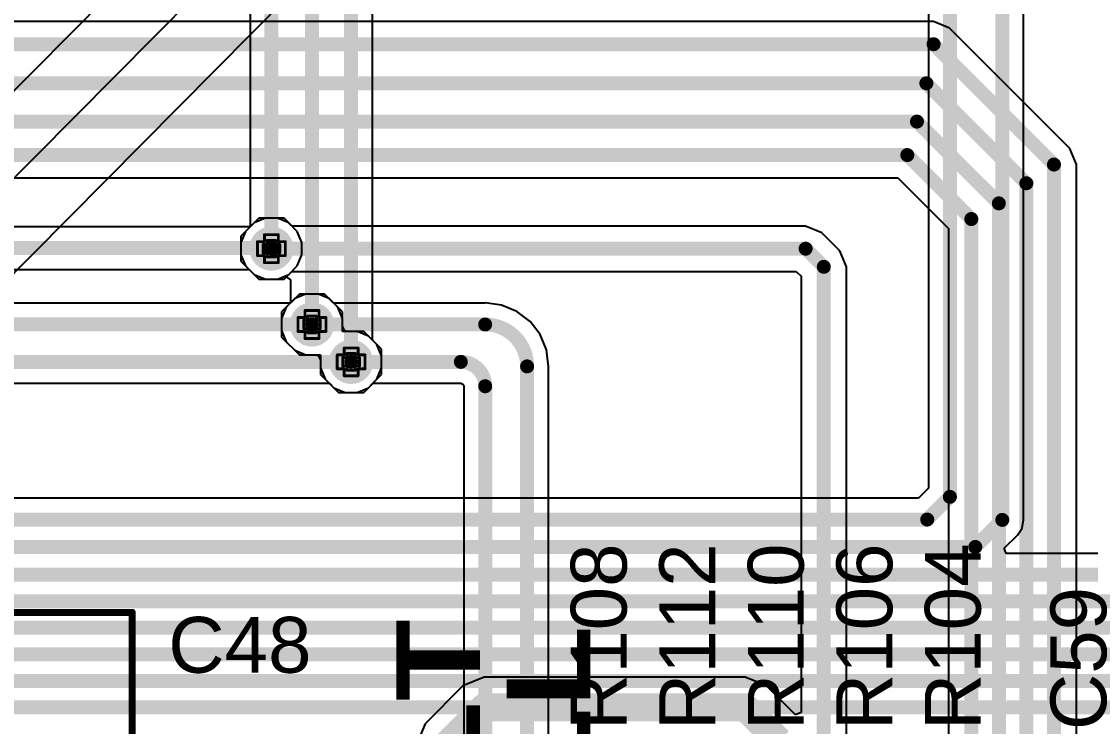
# Model space of a CAD drawing. Header units: inches. Extents: x -4 to 5258, y -4 to 5281.
# Drawn here: x 78.42 to 97.85, y 40.54 to 53.36 of the extents above; entities that cross this region are included whole.
import ezdxf

# ---------------------------------------------------------------- set-up
doc = ezdxf.new("R2010")
doc.units = ezdxf.units.IN
for name, color, linetype in [('Bottom Layer', 5, 'Continuous'), ('Bottom Solder', 6, 'Continuous'), ('Drill Drawing', 1, 'Continuous'), ('Layer 1', 16, 'Continuous'), ('Layer 2', 76, 'Continuous'), ('Top Layer', 1, 'Continuous'), ('Top Overlay', 2, 'Continuous'), ('Top Paste', 8, 'Continuous'), ('Top Solder', 216, 'Continuous'), ('Via Holes', 16, 'Continuous')]:
    doc.layers.add(name, color=color, linetype=linetype)
doc.styles.add('Arial', font='', dxfattribs={"height": 0.2})
doc.styles.add('Arial Black_Bold', font='', dxfattribs={"height": 0.2})
doc.styles.get('Arial').set_extended_font_data('Arial')
doc.styles.get('Arial Black_Bold').set_extended_font_data('Arial Black', bold=True)

# ---------------------------------------------------------------- blocks, each defined once
blk = doc.blocks.new('13_WQFN_HR__3_2__31')
at = {"layer": 'Top Solder'}
for p in [(-0.547, -0.923), (0.575, 1.81), (1.178, -0.923)]:
    blk.add_line(p, (5220.676, 5271.621), dxfattribs=at)
blk = doc.blocks.new('SVZ1VM101E09E00RAXXX_263')
at = {"layer": 'Top Layer'}
for points in [[(-4.42, 0.6), (-0.92, 0.6), (-0.92, -0.6), (-4.42, -0.6)], [(0.92, 0.6), (4.42, 0.6), (4.42, -0.6), (0.92, -0.6)]]:
    blk.add_hatch(color=1, dxfattribs=at).paths.add_polyline_path(points)
at = {"layer": 'Top Paste'}
for points in [[(-4.42, 0.6), (-0.92, 0.6), (-0.92, -0.6), (-4.42, -0.6)], [(0.92, 0.6), (4.42, 0.6), (4.42, -0.6), (0.92, -0.6)]]:
    blk.add_hatch(color=8, dxfattribs=at).paths.add_polyline_path(points)
at = {"layer": 'Top Solder'}
for points in [[(-4.471, 0.651), (-0.869, 0.651), (-0.869, -0.651), (-4.471, -0.651)], [(0.869, 0.651), (4.471, 0.651), (4.471, -0.651), (0.869, -0.651)]]:
    blk.add_hatch(color=216, dxfattribs=at).paths.add_polyline_path(points)
at = {"layer": 'Top Overlay'}
for points in [[(-3.302, 2.032, 0.127, 0.127, 0), (-2.032, 3.302, 0.127, 0.127, 0)], [(-2.032, 3.302, 0.127, 0.127, 0), (-1.905, 3.302, 0.127, 0.127, 0)], [(-1.905, 3.302, 0.127, 0.127, 0), (3.302, 3.302, 0.127, 0.127, 0)], [(3.302, 0.831, 0.127, 0.127, 0), (3.302, 3.302, 0.127, 0.127, 0)], [(-3.302, 0.831, 0.127, 0.127, 0), (-3.302, 2.032, 0.127, 0.127, 0)], [(-3.302, -2.032, 0.127, 0.127, 0), (-3.302, -0.831, 0.127, 0.127, 0)], [(3.302, -3.302, 0.127, 0.127, 0), (3.302, -0.831, 0.127, 0.127, 0)], [(-3.302, -2.032, 0.127, 0.127, 0), (-2.032, -3.302, 0.127, 0.127, 0)], [(-2.032, -3.302, 0.127, 0.127, 0), (3.302, -3.302, 0.127, 0.127, 0)]]:
    blk.add_lwpolyline(points, format="xyseb", dxfattribs=at)
for points in [[(-2.064, 3.302, 0.0635, 0.0635, 1), (-2, 3.302, 0.0635, 0.0635, 1)], [(-2.064, 3.302, 0.0635, 0.0635, 1), (-2, 3.302, 0.0635, 0.0635, 1)], [(-1.937, 3.302, 0.0635, 0.0635, 1), (-1.873, 3.302, 0.0635, 0.0635, 1)], [(-1.937, 3.302, 0.0635, 0.0635, 1), (-1.873, 3.302, 0.0635, 0.0635, 1)], [(3.27, 3.302, 0.0635, 0.0635, 1), (3.334, 3.302, 0.0635, 0.0635, 1)], [(3.27, 3.302, 0.0635, 0.0635, 1), (3.334, 3.302, 0.0635, 0.0635, 1)], [(-3.334, 2.032, 0.0635, 0.0635, 1), (-3.27, 2.032, 0.0635, 0.0635, 1)], [(-3.334, 2.032, 0.0635, 0.0635, 1), (-3.27, 2.032, 0.0635, 0.0635, 1)], [(-3.334, 0.831, 0.0635, 0.0635, 1), (-3.27, 0.831, 0.0635, 0.0635, 1)], [(3.27, 0.831, 0.0635, 0.0635, 1), (3.334, 0.831, 0.0635, 0.0635, 1)], [(-3.334, -0.831, 0.0635, 0.0635, 1), (-3.27, -0.831, 0.0635, 0.0635, 1)], [(3.27, -0.831, 0.0635, 0.0635, 1), (3.334, -0.831, 0.0635, 0.0635, 1)], [(-3.334, -2.032, 0.0635, 0.0635, 1), (-3.27, -2.032, 0.0635, 0.0635, 1)], [(-3.334, -2.032, 0.0635, 0.0635, 1), (-3.27, -2.032, 0.0635, 0.0635, 1)], [(-2.064, -3.302, 0.0635, 0.0635, 1), (-2, -3.302, 0.0635, 0.0635, 1)], [(-2.064, -3.302, 0.0635, 0.0635, 1), (-2, -3.302, 0.0635, 0.0635, 1)], [(3.27, -3.302, 0.0635, 0.0635, 1), (3.334, -3.302, 0.0635, 0.0635, 1)], [(3.27, -3.302, 0.0635, 0.0635, 1), (3.334, -3.302, 0.0635, 0.0635, 1)]]:
    blk.add_lwpolyline(points, format="xyseb", close=True, dxfattribs=at)
at = {"layer": 'Top Overlay', "style": 'Arial'}
blk.add_text('+', height=0.635, dxfattribs=at).set_placement((-4.05, 0.699))

msp = doc.modelspace()

# ---------------------------------------------------------------- hatches: boundary and pattern name
at = {"layer": 'Bottom Layer'}
h = msp.add_hatch(color=5, dxfattribs=at)
edge = h.paths.add_edge_path()
edge.add_arc((82.966, 49.228), 0.3, 0, 360)
h = msp.add_hatch(color=5, dxfattribs=at)
edge = h.paths.add_edge_path()
edge.add_arc((83.703, 47.849), 0.3, 0, 360)
h = msp.add_hatch(color=5, dxfattribs=at)
edge = h.paths.add_edge_path()
edge.add_arc((84.414, 47.169), 0.3, 0, 360)
at = {"layer": 'Bottom Solder'}
h = msp.add_hatch(color=6, dxfattribs=at)
edge = h.paths.add_edge_path()
edge.add_arc((82.966, 49.228), 0.402, 0, 360)
h = msp.add_hatch(color=6, dxfattribs=at)
edge = h.paths.add_edge_path()
edge.add_arc((83.703, 47.849), 0.402, 0, 360)
h = msp.add_hatch(color=6, dxfattribs=at)
edge = h.paths.add_edge_path()
edge.add_arc((84.414, 47.169), 0.402, 0, 360)
at = {"layer": 'Layer 1'}
h = msp.add_hatch(color=16, dxfattribs=at)
edge = h.paths.add_edge_path()
edge.add_arc((82.966, 49.228), 0.3, 0, 360)
h = msp.add_hatch(color=16, dxfattribs=at)
edge = h.paths.add_edge_path()
edge.add_arc((83.703, 47.849), 0.3, 0, 360)
h = msp.add_hatch(color=16, dxfattribs=at)
edge = h.paths.add_edge_path()
edge.add_arc((84.414, 47.169), 0.3, 0, 360)
at = {"layer": 'Layer 2'}
h = msp.add_hatch(color=76, dxfattribs=at)
edge = h.paths.add_edge_path()
edge.add_arc((82.966, 49.228), 0.3, 0, 360)
h = msp.add_hatch(color=76, dxfattribs=at)
edge = h.paths.add_edge_path()
edge.add_arc((83.703, 47.849), 0.3, 0, 360)
h = msp.add_hatch(color=76, dxfattribs=at)
edge = h.paths.add_edge_path()
edge.add_arc((84.414, 47.169), 0.3, 0, 360)
at = {"layer": 'Top Layer'}
h = msp.add_hatch(color=1, dxfattribs=at)
edge = h.paths.add_edge_path()
edge.add_arc((82.966, 49.228), 0.3, 0, 360)
h = msp.add_hatch(color=1, dxfattribs=at)
edge = h.paths.add_edge_path()
edge.add_arc((83.703, 47.849), 0.3, 0, 360)
h = msp.add_hatch(color=1, dxfattribs=at)
edge = h.paths.add_edge_path()
edge.add_arc((84.414, 47.169), 0.3, 0, 360)
at = {"layer": 'Top Solder'}
h = msp.add_hatch(color=216, dxfattribs=at)
edge = h.paths.add_edge_path()
edge.add_arc((82.966, 49.228), 0.402, 0, 360)
h = msp.add_hatch(color=216, dxfattribs=at)
edge = h.paths.add_edge_path()
edge.add_arc((83.703, 47.849), 0.402, 0, 360)
h = msp.add_hatch(color=216, dxfattribs=at)
edge = h.paths.add_edge_path()
edge.add_arc((84.414, 47.169), 0.402, 0, 360)
at = {"layer": 'Via Holes'}
h = msp.add_hatch(color=7, dxfattribs=at)
edge = h.paths.add_edge_path()
edge.add_arc((82.966, 49.228), 0.15, 0, 360)
h = msp.add_hatch(color=7, dxfattribs=at)
edge = h.paths.add_edge_path()
edge.add_arc((83.703, 47.849), 0.15, 0, 360)
h = msp.add_hatch(color=7, dxfattribs=at)
edge = h.paths.add_edge_path()
edge.add_arc((84.414, 47.169), 0.15, 0, 360)

# ---------------------------------------------------------------- linework, layer by layer
at = {"layer": 'Bottom Layer'}
for p, q in [((82.856, 49.782), (82.652, 49.697)), ((83.076, 49.782), (82.856, 49.782)), ((83.28, 49.697), (83.076, 49.782)), ((82.652, 49.697), (82.496, 49.541)), ((83.435, 49.541), (83.28, 49.697)), ((82.496, 49.541), (82.412, 49.338)), ((83.52, 49.338), (83.435, 49.541)), ((82.412, 49.338), (82.412, 49.117)), ((83.52, 49.117), (83.52, 49.338)), ((82.412, 49.117), (82.496, 48.914)), ((83.435, 48.914), (83.52, 49.117)), ((82.496, 48.914), (82.652, 48.758)), ((83.28, 48.758), (83.435, 48.914)), ((82.652, 48.758), (82.856, 48.674)), ((82.856, 48.674), (83.076, 48.674)), ((83.076, 48.674), (83.28, 48.758)), ((83.593, 48.403), (83.389, 48.319)), ((83.813, 48.403), (83.593, 48.403)), ((84.017, 48.319), (83.813, 48.403)), ((83.389, 48.319), (83.233, 48.163)), ((84.173, 48.163), (84.017, 48.319)), ((83.233, 48.163), (83.149, 47.959)), ((84.257, 47.959), (84.173, 48.163)), ((83.149, 47.959), (83.149, 47.739)), ((84.257, 47.814), (84.257, 47.959)), ((84.3, 47.732), (84.257, 47.814)), ((83.149, 47.739), (83.233, 47.535)), ((84.351, 47.723), (84.3, 47.732)), ((84.525, 47.723), (84.351, 47.723)), ((84.728, 47.639), (84.525, 47.723)), ((84.884, 47.483), (84.728, 47.639)), ((83.233, 47.535), (83.389, 47.38)), ((84.968, 47.28), (84.884, 47.483)), ((83.389, 47.38), (83.593, 47.295)), ((83.593, 47.295), (83.766, 47.295)), ((83.766, 47.295), (83.818, 47.287)), ((83.818, 47.287), (83.86, 47.205)), ((84.968, 47.059), (84.968, 47.28)), ((83.86, 47.205), (83.86, 47.059)), ((83.86, 47.059), (83.945, 46.856)), ((84.884, 46.856), (84.968, 47.059)), ((83.945, 46.856), (84.101, 46.7)), ((84.728, 46.7), (84.884, 46.856)), ((84.101, 46.7), (84.304, 46.615)), ((84.525, 46.615), (84.728, 46.7)), ((84.304, 46.615), (84.525, 46.615))]:
    msp.add_line(p, q, dxfattribs=at)
at = {"layer": 'Drill Drawing'}
for points in [[(82.712, 49.101, 0.0508, 0.0508, 0), (82.712, 49.355, 0.0508, 0.0508, 0)], [(82.712, 49.355, 0.0508, 0.0508, 0), (82.839, 49.355, 0.0508, 0.0508, 0)], [(82.839, 49.355, 0.0508, 0.0508, 0), (82.839, 49.482, 0.0508, 0.0508, 0)], [(82.839, 49.482, 0.0508, 0.0508, 0), (83.093, 49.482, 0.0508, 0.0508, 0)], [(82.89, 49.304, 0.0508, 0.0508, 0), (82.89, 49.38, 0.0508, 0.0508, 0)], [(82.89, 49.38, 0.0508, 0.0508, 0), (83.042, 49.38, 0.0508, 0.0508, 0)], [(83.042, 49.304, 0.0508, 0.0508, 0), (83.042, 49.38, 0.0508, 0.0508, 0)], [(83.093, 49.355, 0.0508, 0.0508, 0), (83.093, 49.482, 0.0508, 0.0508, 0)], [(83.093, 49.355, 0.0508, 0.0508, 0), (83.22, 49.355, 0.0508, 0.0508, 0)], [(83.22, 49.101, 0.0508, 0.0508, 0), (83.22, 49.355, 0.0508, 0.0508, 0)], [(82.813, 49.151, 0.0508, 0.0508, 0), (82.813, 49.304, 0.0508, 0.0508, 0)], [(82.813, 49.304, 0.0508, 0.0508, 0), (82.89, 49.304, 0.0508, 0.0508, 0)], [(82.813, 49.151, 0.0508, 0.0508, 0), (82.89, 49.151, 0.0508, 0.0508, 0)], [(82.89, 49.075, 0.0508, 0.0508, 0), (82.89, 49.151, 0.0508, 0.0508, 0)], [(83.042, 49.304, 0.0508, 0.0508, 0), (83.118, 49.304, 0.0508, 0.0508, 0)], [(83.042, 49.151, 0.0508, 0.0508, 0), (83.118, 49.151, 0.0508, 0.0508, 0)], [(83.042, 49.075, 0.0508, 0.0508, 0), (83.042, 49.151, 0.0508, 0.0508, 0)], [(83.118, 49.151, 0.0508, 0.0508, 0), (83.118, 49.304, 0.0508, 0.0508, 0)], [(82.712, 49.101, 0.0508, 0.0508, 0), (82.839, 49.101, 0.0508, 0.0508, 0)], [(82.839, 48.974, 0.0508, 0.0508, 0), (82.839, 49.101, 0.0508, 0.0508, 0)], [(82.839, 48.974, 0.0508, 0.0508, 0), (83.093, 48.974, 0.0508, 0.0508, 0)], [(82.89, 49.075, 0.0508, 0.0508, 0), (83.042, 49.075, 0.0508, 0.0508, 0)], [(83.093, 49.101, 0.0508, 0.0508, 0), (83.22, 49.101, 0.0508, 0.0508, 0)], [(83.093, 48.974, 0.0508, 0.0508, 0), (83.093, 49.101, 0.0508, 0.0508, 0)], [(83.449, 47.722, 0.0508, 0.0508, 0), (83.449, 47.976, 0.0508, 0.0508, 0)], [(83.449, 47.976, 0.0508, 0.0508, 0), (83.576, 47.976, 0.0508, 0.0508, 0)], [(83.576, 47.976, 0.0508, 0.0508, 0), (83.576, 48.103, 0.0508, 0.0508, 0)], [(83.576, 48.103, 0.0508, 0.0508, 0), (83.83, 48.103, 0.0508, 0.0508, 0)], [(83.627, 47.925, 0.0508, 0.0508, 0), (83.627, 48.002, 0.0508, 0.0508, 0)], [(83.627, 48.002, 0.0508, 0.0508, 0), (83.779, 48.002, 0.0508, 0.0508, 0)], [(83.779, 47.925, 0.0508, 0.0508, 0), (83.779, 48.002, 0.0508, 0.0508, 0)], [(83.83, 47.976, 0.0508, 0.0508, 0), (83.83, 48.103, 0.0508, 0.0508, 0)], [(83.83, 47.976, 0.0508, 0.0508, 0), (83.957, 47.976, 0.0508, 0.0508, 0)], [(83.957, 47.722, 0.0508, 0.0508, 0), (83.957, 47.976, 0.0508, 0.0508, 0)], [(83.551, 47.773, 0.0508, 0.0508, 0), (83.551, 47.925, 0.0508, 0.0508, 0)], [(83.551, 47.925, 0.0508, 0.0508, 0), (83.627, 47.925, 0.0508, 0.0508, 0)], [(83.779, 47.925, 0.0508, 0.0508, 0), (83.856, 47.925, 0.0508, 0.0508, 0)], [(83.856, 47.773, 0.0508, 0.0508, 0), (83.856, 47.925, 0.0508, 0.0508, 0)], [(83.449, 47.722, 0.0508, 0.0508, 0), (83.576, 47.722, 0.0508, 0.0508, 0)], [(83.551, 47.773, 0.0508, 0.0508, 0), (83.627, 47.773, 0.0508, 0.0508, 0)], [(83.576, 47.595, 0.0508, 0.0508, 0), (83.576, 47.722, 0.0508, 0.0508, 0)], [(83.576, 47.595, 0.0508, 0.0508, 0), (83.83, 47.595, 0.0508, 0.0508, 0)], [(83.627, 47.697, 0.0508, 0.0508, 0), (83.627, 47.773, 0.0508, 0.0508, 0)], [(83.627, 47.697, 0.0508, 0.0508, 0), (83.779, 47.697, 0.0508, 0.0508, 0)], [(83.779, 47.773, 0.0508, 0.0508, 0), (83.856, 47.773, 0.0508, 0.0508, 0)], [(83.779, 47.697, 0.0508, 0.0508, 0), (83.779, 47.773, 0.0508, 0.0508, 0)], [(83.83, 47.722, 0.0508, 0.0508, 0), (83.957, 47.722, 0.0508, 0.0508, 0)], [(83.83, 47.595, 0.0508, 0.0508, 0), (83.83, 47.722, 0.0508, 0.0508, 0)], [(84.287, 47.296, 0.0508, 0.0508, 0), (84.287, 47.423, 0.0508, 0.0508, 0)], [(84.287, 47.423, 0.0508, 0.0508, 0), (84.541, 47.423, 0.0508, 0.0508, 0)], [(84.541, 47.296, 0.0508, 0.0508, 0), (84.541, 47.423, 0.0508, 0.0508, 0)], [(84.16, 47.042, 0.0508, 0.0508, 0), (84.16, 47.296, 0.0508, 0.0508, 0)], [(84.16, 47.296, 0.0508, 0.0508, 0), (84.287, 47.296, 0.0508, 0.0508, 0)], [(84.262, 47.093, 0.0508, 0.0508, 0), (84.262, 47.246, 0.0508, 0.0508, 0)], [(84.262, 47.246, 0.0508, 0.0508, 0), (84.338, 47.246, 0.0508, 0.0508, 0)], [(84.338, 47.246, 0.0508, 0.0508, 0), (84.338, 47.322, 0.0508, 0.0508, 0)], [(84.338, 47.322, 0.0508, 0.0508, 0), (84.491, 47.322, 0.0508, 0.0508, 0)], [(84.491, 47.246, 0.0508, 0.0508, 0), (84.491, 47.322, 0.0508, 0.0508, 0)], [(84.491, 47.246, 0.0508, 0.0508, 0), (84.567, 47.246, 0.0508, 0.0508, 0)], [(84.541, 47.296, 0.0508, 0.0508, 0), (84.668, 47.296, 0.0508, 0.0508, 0)], [(84.567, 47.093, 0.0508, 0.0508, 0), (84.567, 47.246, 0.0508, 0.0508, 0)], [(84.668, 47.042, 0.0508, 0.0508, 0), (84.668, 47.296, 0.0508, 0.0508, 0)], [(84.16, 47.042, 0.0508, 0.0508, 0), (84.287, 47.042, 0.0508, 0.0508, 0)], [(84.262, 47.093, 0.0508, 0.0508, 0), (84.338, 47.093, 0.0508, 0.0508, 0)], [(84.287, 46.915, 0.0508, 0.0508, 0), (84.287, 47.042, 0.0508, 0.0508, 0)], [(84.338, 47.017, 0.0508, 0.0508, 0), (84.338, 47.093, 0.0508, 0.0508, 0)], [(84.338, 47.017, 0.0508, 0.0508, 0), (84.491, 47.017, 0.0508, 0.0508, 0)], [(84.491, 47.093, 0.0508, 0.0508, 0), (84.567, 47.093, 0.0508, 0.0508, 0)], [(84.491, 47.017, 0.0508, 0.0508, 0), (84.491, 47.093, 0.0508, 0.0508, 0)], [(84.541, 47.042, 0.0508, 0.0508, 0), (84.668, 47.042, 0.0508, 0.0508, 0)], [(84.541, 46.915, 0.0508, 0.0508, 0), (84.541, 47.042, 0.0508, 0.0508, 0)], [(84.287, 46.915, 0.0508, 0.0508, 0), (84.541, 46.915, 0.0508, 0.0508, 0)]]:
    msp.add_lwpolyline(points, format="xyseb", dxfattribs=at)
for points in [[(82.699, 49.355, 0.0254, 0.0254, 1), (82.724, 49.355, 0.0254, 0.0254, 1)], [(82.699, 49.355, 0.0254, 0.0254, 1), (82.724, 49.355, 0.0254, 0.0254, 1)], [(82.826, 49.482, 0.0254, 0.0254, 1), (82.851, 49.482, 0.0254, 0.0254, 1)], [(82.826, 49.482, 0.0254, 0.0254, 1), (82.851, 49.482, 0.0254, 0.0254, 1)], [(82.826, 49.355, 0.0254, 0.0254, 1), (82.851, 49.355, 0.0254, 0.0254, 1)], [(82.826, 49.355, 0.0254, 0.0254, 1), (82.851, 49.355, 0.0254, 0.0254, 1)], [(82.877, 49.38, 0.0254, 0.0254, 1), (82.902, 49.38, 0.0254, 0.0254, 1)], [(82.877, 49.38, 0.0254, 0.0254, 1), (82.902, 49.38, 0.0254, 0.0254, 1)], [(83.029, 49.38, 0.0254, 0.0254, 1), (83.055, 49.38, 0.0254, 0.0254, 1)], [(83.029, 49.38, 0.0254, 0.0254, 1), (83.055, 49.38, 0.0254, 0.0254, 1)], [(83.08, 49.482, 0.0254, 0.0254, 1), (83.105, 49.482, 0.0254, 0.0254, 1)], [(83.08, 49.482, 0.0254, 0.0254, 1), (83.105, 49.482, 0.0254, 0.0254, 1)], [(83.08, 49.355, 0.0254, 0.0254, 1), (83.105, 49.355, 0.0254, 0.0254, 1)], [(83.08, 49.355, 0.0254, 0.0254, 1), (83.105, 49.355, 0.0254, 0.0254, 1)], [(83.207, 49.355, 0.0254, 0.0254, 1), (83.232, 49.355, 0.0254, 0.0254, 1)], [(83.207, 49.355, 0.0254, 0.0254, 1), (83.232, 49.355, 0.0254, 0.0254, 1)], [(82.801, 49.304, 0.0254, 0.0254, 1), (82.826, 49.304, 0.0254, 0.0254, 1)], [(82.801, 49.304, 0.0254, 0.0254, 1), (82.826, 49.304, 0.0254, 0.0254, 1)], [(82.801, 49.151, 0.0254, 0.0254, 1), (82.826, 49.151, 0.0254, 0.0254, 1)], [(82.801, 49.151, 0.0254, 0.0254, 1), (82.826, 49.151, 0.0254, 0.0254, 1)], [(82.877, 49.304, 0.0254, 0.0254, 1), (82.902, 49.304, 0.0254, 0.0254, 1)], [(82.877, 49.304, 0.0254, 0.0254, 1), (82.902, 49.304, 0.0254, 0.0254, 1)], [(82.877, 49.151, 0.0254, 0.0254, 1), (82.902, 49.151, 0.0254, 0.0254, 1)], [(82.877, 49.151, 0.0254, 0.0254, 1), (82.902, 49.151, 0.0254, 0.0254, 1)], [(83.029, 49.304, 0.0254, 0.0254, 1), (83.055, 49.304, 0.0254, 0.0254, 1)], [(83.029, 49.304, 0.0254, 0.0254, 1), (83.055, 49.304, 0.0254, 0.0254, 1)], [(83.029, 49.151, 0.0254, 0.0254, 1), (83.055, 49.151, 0.0254, 0.0254, 1)], [(83.029, 49.151, 0.0254, 0.0254, 1), (83.055, 49.151, 0.0254, 0.0254, 1)], [(83.105, 49.304, 0.0254, 0.0254, 1), (83.131, 49.304, 0.0254, 0.0254, 1)], [(83.105, 49.304, 0.0254, 0.0254, 1), (83.131, 49.304, 0.0254, 0.0254, 1)], [(83.105, 49.151, 0.0254, 0.0254, 1), (83.131, 49.151, 0.0254, 0.0254, 1)], [(83.105, 49.151, 0.0254, 0.0254, 1), (83.131, 49.151, 0.0254, 0.0254, 1)], [(82.699, 49.101, 0.0254, 0.0254, 1), (82.724, 49.101, 0.0254, 0.0254, 1)], [(82.699, 49.101, 0.0254, 0.0254, 1), (82.724, 49.101, 0.0254, 0.0254, 1)], [(82.826, 49.101, 0.0254, 0.0254, 1), (82.851, 49.101, 0.0254, 0.0254, 1)], [(82.826, 49.101, 0.0254, 0.0254, 1), (82.851, 49.101, 0.0254, 0.0254, 1)], [(82.826, 48.974, 0.0254, 0.0254, 1), (82.851, 48.974, 0.0254, 0.0254, 1)], [(82.826, 48.974, 0.0254, 0.0254, 1), (82.851, 48.974, 0.0254, 0.0254, 1)], [(82.877, 49.075, 0.0254, 0.0254, 1), (82.902, 49.075, 0.0254, 0.0254, 1)], [(82.877, 49.075, 0.0254, 0.0254, 1), (82.902, 49.075, 0.0254, 0.0254, 1)], [(83.029, 49.075, 0.0254, 0.0254, 1), (83.055, 49.075, 0.0254, 0.0254, 1)], [(83.029, 49.075, 0.0254, 0.0254, 1), (83.055, 49.075, 0.0254, 0.0254, 1)], [(83.08, 49.101, 0.0254, 0.0254, 1), (83.105, 49.101, 0.0254, 0.0254, 1)], [(83.08, 49.101, 0.0254, 0.0254, 1), (83.105, 49.101, 0.0254, 0.0254, 1)], [(83.08, 48.974, 0.0254, 0.0254, 1), (83.105, 48.974, 0.0254, 0.0254, 1)], [(83.08, 48.974, 0.0254, 0.0254, 1), (83.105, 48.974, 0.0254, 0.0254, 1)], [(83.207, 49.101, 0.0254, 0.0254, 1), (83.232, 49.101, 0.0254, 0.0254, 1)], [(83.207, 49.101, 0.0254, 0.0254, 1), (83.232, 49.101, 0.0254, 0.0254, 1)], [(83.436, 47.976, 0.0254, 0.0254, 1), (83.462, 47.976, 0.0254, 0.0254, 1)], [(83.436, 47.976, 0.0254, 0.0254, 1), (83.462, 47.976, 0.0254, 0.0254, 1)], [(83.563, 48.103, 0.0254, 0.0254, 1), (83.589, 48.103, 0.0254, 0.0254, 1)], [(83.563, 48.103, 0.0254, 0.0254, 1), (83.589, 48.103, 0.0254, 0.0254, 1)], [(83.563, 47.976, 0.0254, 0.0254, 1), (83.589, 47.976, 0.0254, 0.0254, 1)], [(83.563, 47.976, 0.0254, 0.0254, 1), (83.589, 47.976, 0.0254, 0.0254, 1)], [(83.614, 48.002, 0.0254, 0.0254, 1), (83.64, 48.002, 0.0254, 0.0254, 1)], [(83.614, 48.002, 0.0254, 0.0254, 1), (83.64, 48.002, 0.0254, 0.0254, 1)], [(83.767, 48.002, 0.0254, 0.0254, 1), (83.792, 48.002, 0.0254, 0.0254, 1)], [(83.767, 48.002, 0.0254, 0.0254, 1), (83.792, 48.002, 0.0254, 0.0254, 1)], [(83.817, 48.103, 0.0254, 0.0254, 1), (83.843, 48.103, 0.0254, 0.0254, 1)], [(83.817, 48.103, 0.0254, 0.0254, 1), (83.843, 48.103, 0.0254, 0.0254, 1)], [(83.817, 47.976, 0.0254, 0.0254, 1), (83.843, 47.976, 0.0254, 0.0254, 1)], [(83.817, 47.976, 0.0254, 0.0254, 1), (83.843, 47.976, 0.0254, 0.0254, 1)], [(83.944, 47.976, 0.0254, 0.0254, 1), (83.97, 47.976, 0.0254, 0.0254, 1)], [(83.944, 47.976, 0.0254, 0.0254, 1), (83.97, 47.976, 0.0254, 0.0254, 1)], [(83.538, 47.925, 0.0254, 0.0254, 1), (83.563, 47.925, 0.0254, 0.0254, 1)], [(83.538, 47.925, 0.0254, 0.0254, 1), (83.563, 47.925, 0.0254, 0.0254, 1)], [(83.614, 47.925, 0.0254, 0.0254, 1), (83.64, 47.925, 0.0254, 0.0254, 1)], [(83.614, 47.925, 0.0254, 0.0254, 1), (83.64, 47.925, 0.0254, 0.0254, 1)], [(83.767, 47.925, 0.0254, 0.0254, 1), (83.792, 47.925, 0.0254, 0.0254, 1)], [(83.767, 47.925, 0.0254, 0.0254, 1), (83.792, 47.925, 0.0254, 0.0254, 1)], [(83.843, 47.925, 0.0254, 0.0254, 1), (83.868, 47.925, 0.0254, 0.0254, 1)], [(83.843, 47.925, 0.0254, 0.0254, 1), (83.868, 47.925, 0.0254, 0.0254, 1)], [(83.436, 47.722, 0.0254, 0.0254, 1), (83.462, 47.722, 0.0254, 0.0254, 1)], [(83.436, 47.722, 0.0254, 0.0254, 1), (83.462, 47.722, 0.0254, 0.0254, 1)], [(83.538, 47.773, 0.0254, 0.0254, 1), (83.563, 47.773, 0.0254, 0.0254, 1)], [(83.538, 47.773, 0.0254, 0.0254, 1), (83.563, 47.773, 0.0254, 0.0254, 1)], [(83.563, 47.722, 0.0254, 0.0254, 1), (83.589, 47.722, 0.0254, 0.0254, 1)], [(83.563, 47.722, 0.0254, 0.0254, 1), (83.589, 47.722, 0.0254, 0.0254, 1)], [(83.563, 47.595, 0.0254, 0.0254, 1), (83.589, 47.595, 0.0254, 0.0254, 1)], [(83.563, 47.595, 0.0254, 0.0254, 1), (83.589, 47.595, 0.0254, 0.0254, 1)], [(83.614, 47.773, 0.0254, 0.0254, 1), (83.64, 47.773, 0.0254, 0.0254, 1)], [(83.614, 47.773, 0.0254, 0.0254, 1), (83.64, 47.773, 0.0254, 0.0254, 1)], [(83.614, 47.697, 0.0254, 0.0254, 1), (83.64, 47.697, 0.0254, 0.0254, 1)], [(83.614, 47.697, 0.0254, 0.0254, 1), (83.64, 47.697, 0.0254, 0.0254, 1)], [(83.767, 47.773, 0.0254, 0.0254, 1), (83.792, 47.773, 0.0254, 0.0254, 1)], [(83.767, 47.773, 0.0254, 0.0254, 1), (83.792, 47.773, 0.0254, 0.0254, 1)], [(83.767, 47.697, 0.0254, 0.0254, 1), (83.792, 47.697, 0.0254, 0.0254, 1)], [(83.767, 47.697, 0.0254, 0.0254, 1), (83.792, 47.697, 0.0254, 0.0254, 1)], [(83.817, 47.722, 0.0254, 0.0254, 1), (83.843, 47.722, 0.0254, 0.0254, 1)], [(83.817, 47.722, 0.0254, 0.0254, 1), (83.843, 47.722, 0.0254, 0.0254, 1)], [(83.817, 47.595, 0.0254, 0.0254, 1), (83.843, 47.595, 0.0254, 0.0254, 1)], [(83.817, 47.595, 0.0254, 0.0254, 1), (83.843, 47.595, 0.0254, 0.0254, 1)], [(83.843, 47.773, 0.0254, 0.0254, 1), (83.868, 47.773, 0.0254, 0.0254, 1)], [(83.843, 47.773, 0.0254, 0.0254, 1), (83.868, 47.773, 0.0254, 0.0254, 1)], [(83.944, 47.722, 0.0254, 0.0254, 1), (83.97, 47.722, 0.0254, 0.0254, 1)], [(83.944, 47.722, 0.0254, 0.0254, 1), (83.97, 47.722, 0.0254, 0.0254, 1)], [(84.275, 47.423, 0.0254, 0.0254, 1), (84.3, 47.423, 0.0254, 0.0254, 1)], [(84.275, 47.423, 0.0254, 0.0254, 1), (84.3, 47.423, 0.0254, 0.0254, 1)], [(84.529, 47.423, 0.0254, 0.0254, 1), (84.554, 47.423, 0.0254, 0.0254, 1)], [(84.529, 47.423, 0.0254, 0.0254, 1), (84.554, 47.423, 0.0254, 0.0254, 1)], [(84.148, 47.296, 0.0254, 0.0254, 1), (84.173, 47.296, 0.0254, 0.0254, 1)], [(84.148, 47.296, 0.0254, 0.0254, 1), (84.173, 47.296, 0.0254, 0.0254, 1)], [(84.249, 47.246, 0.0254, 0.0254, 1), (84.275, 47.246, 0.0254, 0.0254, 1)], [(84.249, 47.246, 0.0254, 0.0254, 1), (84.275, 47.246, 0.0254, 0.0254, 1)], [(84.275, 47.296, 0.0254, 0.0254, 1), (84.3, 47.296, 0.0254, 0.0254, 1)], [(84.275, 47.296, 0.0254, 0.0254, 1), (84.3, 47.296, 0.0254, 0.0254, 1)], [(84.325, 47.322, 0.0254, 0.0254, 1), (84.351, 47.322, 0.0254, 0.0254, 1)], [(84.325, 47.322, 0.0254, 0.0254, 1), (84.351, 47.322, 0.0254, 0.0254, 1)], [(84.325, 47.246, 0.0254, 0.0254, 1), (84.351, 47.246, 0.0254, 0.0254, 1)], [(84.325, 47.246, 0.0254, 0.0254, 1), (84.351, 47.246, 0.0254, 0.0254, 1)], [(84.478, 47.322, 0.0254, 0.0254, 1), (84.503, 47.322, 0.0254, 0.0254, 1)], [(84.478, 47.322, 0.0254, 0.0254, 1), (84.503, 47.322, 0.0254, 0.0254, 1)], [(84.478, 47.246, 0.0254, 0.0254, 1), (84.503, 47.246, 0.0254, 0.0254, 1)], [(84.478, 47.246, 0.0254, 0.0254, 1), (84.503, 47.246, 0.0254, 0.0254, 1)], [(84.529, 47.296, 0.0254, 0.0254, 1), (84.554, 47.296, 0.0254, 0.0254, 1)], [(84.529, 47.296, 0.0254, 0.0254, 1), (84.554, 47.296, 0.0254, 0.0254, 1)], [(84.554, 47.246, 0.0254, 0.0254, 1), (84.579, 47.246, 0.0254, 0.0254, 1)], [(84.554, 47.246, 0.0254, 0.0254, 1), (84.579, 47.246, 0.0254, 0.0254, 1)], [(84.656, 47.296, 0.0254, 0.0254, 1), (84.681, 47.296, 0.0254, 0.0254, 1)], [(84.656, 47.296, 0.0254, 0.0254, 1), (84.681, 47.296, 0.0254, 0.0254, 1)], [(84.148, 47.042, 0.0254, 0.0254, 1), (84.173, 47.042, 0.0254, 0.0254, 1)], [(84.148, 47.042, 0.0254, 0.0254, 1), (84.173, 47.042, 0.0254, 0.0254, 1)], [(84.249, 47.093, 0.0254, 0.0254, 1), (84.275, 47.093, 0.0254, 0.0254, 1)], [(84.249, 47.093, 0.0254, 0.0254, 1), (84.275, 47.093, 0.0254, 0.0254, 1)], [(84.275, 47.042, 0.0254, 0.0254, 1), (84.3, 47.042, 0.0254, 0.0254, 1)], [(84.275, 47.042, 0.0254, 0.0254, 1), (84.3, 47.042, 0.0254, 0.0254, 1)], [(84.325, 47.093, 0.0254, 0.0254, 1), (84.351, 47.093, 0.0254, 0.0254, 1)], [(84.325, 47.093, 0.0254, 0.0254, 1), (84.351, 47.093, 0.0254, 0.0254, 1)], [(84.325, 47.017, 0.0254, 0.0254, 1), (84.351, 47.017, 0.0254, 0.0254, 1)], [(84.325, 47.017, 0.0254, 0.0254, 1), (84.351, 47.017, 0.0254, 0.0254, 1)], [(84.478, 47.093, 0.0254, 0.0254, 1), (84.503, 47.093, 0.0254, 0.0254, 1)], [(84.478, 47.093, 0.0254, 0.0254, 1), (84.503, 47.093, 0.0254, 0.0254, 1)], [(84.478, 47.017, 0.0254, 0.0254, 1), (84.503, 47.017, 0.0254, 0.0254, 1)], [(84.478, 47.017, 0.0254, 0.0254, 1), (84.503, 47.017, 0.0254, 0.0254, 1)], [(84.529, 47.042, 0.0254, 0.0254, 1), (84.554, 47.042, 0.0254, 0.0254, 1)], [(84.529, 47.042, 0.0254, 0.0254, 1), (84.554, 47.042, 0.0254, 0.0254, 1)], [(84.554, 47.093, 0.0254, 0.0254, 1), (84.579, 47.093, 0.0254, 0.0254, 1)], [(84.554, 47.093, 0.0254, 0.0254, 1), (84.579, 47.093, 0.0254, 0.0254, 1)], [(84.656, 47.042, 0.0254, 0.0254, 1), (84.681, 47.042, 0.0254, 0.0254, 1)], [(84.656, 47.042, 0.0254, 0.0254, 1), (84.681, 47.042, 0.0254, 0.0254, 1)], [(84.275, 46.915, 0.0254, 0.0254, 1), (84.3, 46.915, 0.0254, 0.0254, 1)], [(84.275, 46.915, 0.0254, 0.0254, 1), (84.3, 46.915, 0.0254, 0.0254, 1)], [(84.529, 46.915, 0.0254, 0.0254, 1), (84.554, 46.915, 0.0254, 0.0254, 1)], [(84.529, 46.915, 0.0254, 0.0254, 1), (84.554, 46.915, 0.0254, 0.0254, 1)]]:
    msp.add_lwpolyline(points, format="xyseb", close=True, dxfattribs=at)
at = {"layer": 'Layer 1'}
for p, q in [((82.856, 49.782), (82.652, 49.697)), ((83.076, 49.782), (82.856, 49.782)), ((83.28, 49.697), (83.076, 49.782)), ((82.58, 49.626), (67.62, 49.626)), ((82.652, 49.697), (82.58, 49.626)), ((83.435, 49.541), (83.28, 49.697)), ((83.52, 49.338), (83.435, 49.541)), ((83.52, 49.117), (83.52, 49.338)), ((83.435, 48.914), (83.52, 49.117)), ((67.62, 48.849), (82.561, 48.849)), ((82.561, 48.849), (82.652, 48.758)), ((83.28, 48.758), (83.435, 48.914)), ((82.652, 48.758), (82.856, 48.674)), ((82.856, 48.674), (83.076, 48.674)), ((83.076, 48.674), (83.28, 48.758)), ((83.593, 48.403), (83.389, 48.319)), ((83.813, 48.403), (83.593, 48.403)), ((84.017, 48.319), (83.813, 48.403)), ((83.308, 48.238), (69.289, 48.238)), ((83.389, 48.319), (83.308, 48.238)), ((84.098, 48.238), (84.017, 48.319)), ((86.851, 48.238), (84.098, 48.238)), ((87.149, 48.201), (86.851, 48.24)), ((86.851, 48.24), (86.851, 48.238)), ((87.427, 48.086), (87.149, 48.201)), ((87.666, 47.902), (87.427, 48.086)), ((87.849, 47.664), (87.666, 47.902)), ((87.965, 47.386), (87.849, 47.664)), ((88.004, 47.087), (87.965, 47.386)), ((88.001, 36.641), (88.001, 47.087)), ((88.001, 47.087), (88.004, 47.087)), ((68.45, 46.781), (84.019, 46.781)), ((84.019, 46.781), (84.101, 46.7)), ((84.101, 46.7), (84.304, 46.615)), ((84.525, 46.615), (84.728, 46.7)), ((84.728, 46.7), (84.809, 46.781)), ((84.809, 46.781), (86.408, 46.781)), ((86.408, 46.781), (86.408, 46.78)), ((86.408, 46.78), (86.446, 46.764)), ((86.446, 46.764), (86.461, 46.726)), ((86.461, 46.726), (86.463, 46.726)), ((86.463, 46.726), (86.463, 36.023)), ((84.304, 46.615), (84.525, 46.615))]:
    msp.add_line(p, q, dxfattribs=at)
for points in [[(67.225, 49.237, 0.254, 0.254, 0), (82.956, 49.237, 0.254, 0.254, 0)], [(68.894, 47.849, 0.254, 0.254, 0), (83.703, 47.849, 0.254, 0.254, 0)], [(83.703, 47.849, 0.254, 0.254, 0), (86.851, 47.849, 0.254, 0.254, 0)], [(86.851, 47.849, 0.254, 0.254, -0.414214), (87.613, 47.087, 0.254, 0.254, 0)], [(68.055, 47.169, 0.254, 0.254, 0), (84.414, 47.169, 0.254, 0.254, 0)], [(84.414, 47.169, 0.254, 0.254, 0), (86.408, 47.169, 0.254, 0.254, 0)], [(86.408, 47.169, 0.254, 0.254, -0.414214), (86.851, 46.726, 0.254, 0.254, 0)], [(87.613, 36.641, 0.254, 0.254, 0), (87.613, 47.087, 0.254, 0.254, 0)], [(86.851, 36.023, 0.254, 0.254, 0), (86.851, 46.726, 0.254, 0.254, 0)]]:
    msp.add_lwpolyline(points, format="xyseb", dxfattribs=at)
for points in [[(82.893, 49.237, 0.127, 0.127, 1), (83.02, 49.237, 0.127, 0.127, 1)], [(83.64, 47.849, 0.127, 0.127, 1), (83.767, 47.849, 0.127, 0.127, 1)], [(83.64, 47.849, 0.127, 0.127, 1), (83.767, 47.849, 0.127, 0.127, 1)], [(86.787, 47.849, 0.127, 0.127, 1), (86.914, 47.849, 0.127, 0.127, 1)], [(86.787, 47.849, 0.127, 0.127, 1), (86.914, 47.849, 0.127, 0.127, 1)], [(84.351, 47.169, 0.127, 0.127, 1), (84.478, 47.169, 0.127, 0.127, 1)], [(84.351, 47.169, 0.127, 0.127, 1), (84.478, 47.169, 0.127, 0.127, 1)], [(86.344, 47.169, 0.127, 0.127, 1), (86.471, 47.169, 0.127, 0.127, 1)], [(86.344, 47.169, 0.127, 0.127, 1), (86.471, 47.169, 0.127, 0.127, 1)], [(87.549, 47.087, 0.127, 0.127, 1), (87.676, 47.087, 0.127, 0.127, 1)], [(87.549, 47.087, 0.127, 0.127, 1), (87.676, 47.087, 0.127, 0.127, 1)], [(86.787, 46.726, 0.127, 0.127, 1), (86.914, 46.726, 0.127, 0.127, 1)], [(86.787, 46.726, 0.127, 0.127, 1), (86.914, 46.726, 0.127, 0.127, 1)]]:
    msp.add_lwpolyline(points, format="xyseb", close=True, dxfattribs=at)
at = {"layer": 'Layer 2'}
for p, q in [((82.577, 64.442), (82.577, 49.623)), ((84.803, 47.564), (84.803, 63.393)), ((94.908, 54.394), (94.908, 44.875)), ((96.637, 44.296), (96.637, 54.394)), ((82.577, 49.623), (82.496, 49.541)), ((82.496, 49.541), (82.412, 49.338)), ((82.412, 49.338), (82.412, 49.117)), ((82.412, 49.117), (82.496, 48.914)), ((82.496, 48.914), (82.652, 48.758)), ((82.652, 48.758), (82.856, 48.674)), ((82.856, 48.674), (83.076, 48.674)), ((83.076, 48.674), (83.213, 48.73)), ((83.213, 48.73), (83.315, 48.663)), ((83.315, 48.663), (83.315, 48.244)), ((83.315, 48.244), (83.233, 48.163)), ((83.233, 48.163), (83.149, 47.959)), ((83.149, 47.959), (83.149, 47.739)), ((83.149, 47.739), (83.233, 47.535)), ((83.233, 47.535), (83.389, 47.38)), ((84.884, 47.483), (84.803, 47.564)), ((84.968, 47.28), (84.884, 47.483)), ((83.389, 47.38), (83.593, 47.295)), ((83.593, 47.295), (83.766, 47.295)), ((83.766, 47.295), (83.818, 47.287)), ((83.818, 47.287), (83.86, 47.205)), ((84.968, 47.059), (84.968, 47.28)), ((83.86, 47.205), (83.86, 47.059)), ((83.86, 47.059), (83.945, 46.856)), ((84.884, 46.856), (84.968, 47.059)), ((83.945, 46.856), (84.101, 46.7)), ((84.728, 46.7), (84.884, 46.856)), ((84.101, 46.7), (84.304, 46.615)), ((84.525, 46.615), (84.728, 46.7)), ((84.304, 46.615), (84.525, 46.615)), ((94.908, 44.875), (94.723, 44.691)), ((94.723, 44.691), (71.177, 44.691)), ((96.524, 44.021), (96.608, 44.147)), ((96.608, 44.147), (96.637, 44.296)), ((96.284, 43.781), (96.524, 44.021)), ((96.322, 43.687), (96.284, 43.781)), ((102.829, 43.687), (96.322, 43.687))]:
    msp.add_line(p, q, dxfattribs=at)
for points in [[(82.966, 49.228, 0.254, 0.254, 0), (82.966, 64.442, 0.254, 0.254, 0)], [(83.703, 47.849, 0.254, 0.254, 0), (83.703, 64.017, 0.254, 0.254, 0)], [(84.414, 47.169, 0.254, 0.254, 0), (84.414, 63.554, 0.254, 0.254, 0)], [(95.296, 44.715, 0.254, 0.254, 0), (95.296, 54.789, 0.254, 0.254, 0)], [(96.249, 44.296, 0.254, 0.254, 0), (96.249, 54.789, 0.254, 0.254, 0)], [(94.884, 44.302, 0.254, 0.254, 0), (95.296, 44.715, 0.254, 0.254, 0)], [(45.327, 44.302, 0.254, 0.254, 0), (94.884, 44.302, 0.254, 0.254, 0)], [(95.757, 43.804, 0.254, 0.254, 0), (96.249, 44.296, 0.254, 0.254, 0)], [(45.57, 43.804, 0.254, 0.254, 0), (95.757, 43.804, 0.254, 0.254, 0)], [(45.747, 43.299, 0.254, 0.254, 0), (102.99, 43.299, 0.254, 0.254, 0)], [(45.947, 42.816, 0.254, 0.254, 0), (129.563, 42.816, 0.254, 0.254, 0)], [(46.147, 42.334, 0.254, 0.254, 0), (128.257, 42.334, 0.254, 0.254, 0)], [(46.347, 41.851, 0.254, 0.254, 0), (125.787, 41.851, 0.254, 0.254, 0)], [(46.847, 41.368, 0.254, 0.254, 0), (120.921, 41.368, 0.254, 0.254, 0)], [(47.398, 40.886, 0.254, 0.254, 0), (117.183, 40.886, 0.254, 0.254, 0)]]:
    msp.add_lwpolyline(points, format="xyseb", dxfattribs=at)
for points in [[(82.902, 49.228, 0.127, 0.127, 1), (83.029, 49.228, 0.127, 0.127, 1)], [(83.64, 47.849, 0.127, 0.127, 1), (83.767, 47.849, 0.127, 0.127, 1)], [(84.351, 47.169, 0.127, 0.127, 1), (84.478, 47.169, 0.127, 0.127, 1)], [(95.233, 44.715, 0.127, 0.127, 1), (95.36, 44.715, 0.127, 0.127, 1)], [(95.233, 44.715, 0.127, 0.127, 1), (95.36, 44.715, 0.127, 0.127, 1)], [(94.821, 44.302, 0.127, 0.127, 1), (94.948, 44.302, 0.127, 0.127, 1)], [(94.821, 44.302, 0.127, 0.127, 1), (94.948, 44.302, 0.127, 0.127, 1)], [(96.185, 44.296, 0.127, 0.127, 1), (96.312, 44.296, 0.127, 0.127, 1)], [(96.185, 44.296, 0.127, 0.127, 1), (96.312, 44.296, 0.127, 0.127, 1)], [(95.694, 43.804, 0.127, 0.127, 1), (95.821, 43.804, 0.127, 0.127, 1)], [(95.694, 43.804, 0.127, 0.127, 1), (95.821, 43.804, 0.127, 0.127, 1)]]:
    msp.add_lwpolyline(points, format="xyseb", close=True, dxfattribs=at)
at = {"layer": 'Top Layer'}
for p, q in [((94.999, 53.357), (50.137, 53.357)), ((95.291, 53.236), (94.999, 53.357)), ((97.479, 51.048), (95.291, 53.236)), ((97.6, 50.757), (97.479, 51.048)), ((97.6, 38.758), (97.6, 50.757)), ((43.249, 50.516), (94.352, 50.516)), ((94.352, 50.516), (95.273, 49.595)), ((82.736, 49.782), (82.412, 49.457)), ((83.195, 49.782), (82.736, 49.782)), ((83.338, 49.639), (83.195, 49.782)), ((92.674, 49.639), (83.338, 49.639)), ((92.966, 49.518), (92.674, 49.639)), ((95.273, 49.595), (95.273, 37.932)), ((82.412, 49.457), (82.412, 48.998)), ((93.296, 49.188), (92.966, 49.518)), ((93.417, 48.897), (93.296, 49.188)), ((82.412, 48.998), (82.736, 48.674)), ((83.195, 48.674), (83.336, 48.814)), ((83.336, 48.814), (92.503, 48.814)), ((92.503, 48.814), (92.592, 48.726)), ((93.417, 37.932), (93.417, 48.897)), ((82.736, 48.674), (83.195, 48.674)), ((92.592, 48.726), (92.592, 40.793)), ((83.474, 48.403), (83.149, 48.079)), ((83.933, 48.403), (83.474, 48.403)), ((84.257, 48.079), (83.933, 48.403)), ((83.149, 48.079), (83.149, 47.62)), ((84.257, 47.723), (84.257, 48.079)), ((83.149, 47.62), (83.474, 47.295)), ((84.644, 47.723), (84.257, 47.723)), ((84.968, 47.399), (84.644, 47.723)), ((83.474, 47.295), (83.86, 47.295)), ((83.86, 47.295), (83.86, 46.94)), ((84.968, 46.94), (84.968, 47.399)), ((83.86, 46.94), (84.185, 46.615)), ((84.644, 46.615), (84.968, 46.94)), ((84.185, 46.615), (84.644, 46.615)), ((86.832, 41.437), (86.444, 41.276)), ((91.577, 41.437), (86.832, 41.437)), ((91.965, 41.276), (91.577, 41.437)), ((86.444, 41.276), (85.758, 40.59)), ((92.49, 40.751), (91.965, 41.276)), ((92.592, 40.793), (92.49, 40.751)), ((85.758, 40.59), (85.597, 40.202))]:
    msp.add_line(p, q, dxfattribs=at)
for points in [[(49.766, 52.945, 0.254, 0.254, 0), (94.999, 52.945, 0.254, 0.254, 0)], [(94.999, 52.945, 0.254, 0.254, 0), (97.187, 50.757, 0.254, 0.254, 0)], [(48.303, 52.234, 0.254, 0.254, 0), (94.869, 52.234, 0.254, 0.254, 0)], [(94.869, 52.234, 0.254, 0.254, 0), (96.686, 50.417, 0.254, 0.254, 0)], [(44.163, 51.538, 0.254, 0.254, 0), (94.698, 51.538, 0.254, 0.254, 0)], [(94.698, 51.538, 0.254, 0.254, 0), (96.186, 50.051, 0.254, 0.254, 0)], [(32.774, 50.929, 0.254, 0.254, 0), (94.523, 50.929, 0.254, 0.254, 0)], [(94.523, 50.929, 0.254, 0.254, 0), (95.686, 49.766, 0.254, 0.254, 0)], [(97.187, 34.73, 0.254, 0.254, 0), (97.187, 50.757, 0.254, 0.254, 0)], [(96.686, 34.728, 0.254, 0.254, 0), (96.686, 50.417, 0.254, 0.254, 0)], [(96.186, 34.728, 0.254, 0.254, 0), (96.186, 50.051, 0.254, 0.254, 0)], [(95.686, 34.728, 0.254, 0.254, 0), (95.686, 49.766, 0.254, 0.254, 0)], [(82.99, 49.227, 0.254, 0.254, 0), (92.674, 49.227, 0.254, 0.254, 0)], [(92.674, 49.227, 0.254, 0.254, 0), (93.004, 48.897, 0.254, 0.254, 0)], [(93.004, 37.234, 0.254, 0.254, 0), (93.004, 48.897, 0.254, 0.254, 0)], [(86.147, 40.202, 0.508, 0.508, 0), (86.832, 40.887, 0.508, 0.508, 0)], [(86.832, 40.887, 0.508, 0.508, 0), (91.577, 40.887, 0.508, 0.508, 0)], [(91.577, 40.887, 0.508, 0.508, 0), (92.189, 40.274, 0.508, 0.508, 0)]]:
    msp.add_lwpolyline(points, format="xyseb", dxfattribs=at)
for points in [[(94.936, 52.945, 0.127, 0.127, 1), (95.063, 52.945, 0.127, 0.127, 1)], [(94.936, 52.945, 0.127, 0.127, 1), (95.063, 52.945, 0.127, 0.127, 1)], [(94.805, 52.234, 0.127, 0.127, 1), (94.932, 52.234, 0.127, 0.127, 1)], [(94.805, 52.234, 0.127, 0.127, 1), (94.932, 52.234, 0.127, 0.127, 1)], [(94.634, 51.538, 0.127, 0.127, 1), (94.761, 51.538, 0.127, 0.127, 1)], [(94.634, 51.538, 0.127, 0.127, 1), (94.761, 51.538, 0.127, 0.127, 1)], [(94.459, 50.929, 0.127, 0.127, 1), (94.586, 50.929, 0.127, 0.127, 1)], [(94.459, 50.929, 0.127, 0.127, 1), (94.586, 50.929, 0.127, 0.127, 1)], [(97.124, 50.757, 0.127, 0.127, 1), (97.251, 50.757, 0.127, 0.127, 1)], [(97.124, 50.757, 0.127, 0.127, 1), (97.251, 50.757, 0.127, 0.127, 1)], [(96.622, 50.417, 0.127, 0.127, 1), (96.749, 50.417, 0.127, 0.127, 1)], [(96.622, 50.417, 0.127, 0.127, 1), (96.749, 50.417, 0.127, 0.127, 1)], [(96.122, 50.051, 0.127, 0.127, 1), (96.249, 50.051, 0.127, 0.127, 1)], [(96.122, 50.051, 0.127, 0.127, 1), (96.249, 50.051, 0.127, 0.127, 1)], [(95.622, 49.766, 0.127, 0.127, 1), (95.749, 49.766, 0.127, 0.127, 1)], [(95.622, 49.766, 0.127, 0.127, 1), (95.749, 49.766, 0.127, 0.127, 1)], [(82.927, 49.227, 0.127, 0.127, 1), (83.054, 49.227, 0.127, 0.127, 1)], [(92.611, 49.227, 0.127, 0.127, 1), (92.738, 49.227, 0.127, 0.127, 1)], [(92.611, 49.227, 0.127, 0.127, 1), (92.738, 49.227, 0.127, 0.127, 1)], [(92.941, 48.897, 0.127, 0.127, 1), (93.068, 48.897, 0.127, 0.127, 1)], [(92.941, 48.897, 0.127, 0.127, 1), (93.068, 48.897, 0.127, 0.127, 1)], [(86.705, 40.887, 0.254, 0.254, 1), (86.959, 40.887, 0.254, 0.254, 1)], [(86.705, 40.887, 0.254, 0.254, 1), (86.959, 40.887, 0.254, 0.254, 1)], [(91.45, 40.887, 0.254, 0.254, 1), (91.704, 40.887, 0.254, 0.254, 1)], [(91.45, 40.887, 0.254, 0.254, 1), (91.704, 40.887, 0.254, 0.254, 1)]]:
    msp.add_lwpolyline(points, format="xyseb", close=True, dxfattribs=at)

# ---------------------------------------------------------------- block references
for name, p in [('13_WQFN_HR__3_2__31', (37.077, 9.267)), ('SVZ1VM101E09E00RAXXX_263', (77.133, 39.313))]:
    msp.add_blockref(name, p)

# ---------------------------------------------------------------- texts
at = {"layer": 'Top Overlay'}
for s, height, style, p in [('R108', 1.016, 'Arial', (89.422, 40.474)), ('R112', 1.016, 'Arial', (91.031, 40.474)), ('R110', 1.016, 'Arial', (92.64, 40.474)), ('R106', 1.016, 'Arial', (94.249, 40.474)), ('R104', 1.016, 'Arial', (95.857, 40.474)), ('C59', 1.016, 'Arial', (98.14, 40.474)), ('FAULT', 1.524, 'Arial Black_Bold', (86.757, 34.506)), ('STALL', 1.524, 'Arial Black_Bold', (88.764, 34.524))]:
    msp.add_text(s, height=height, rotation=90, dxfattribs=dict(at, style=style)).set_placement(p)
at = {"layer": 'Top Overlay', "style": 'Arial'}
msp.add_text('C48', height=1.016, dxfattribs=at).set_placement((81.09, 41.516))

doc.saveas('drawing.dxf')
